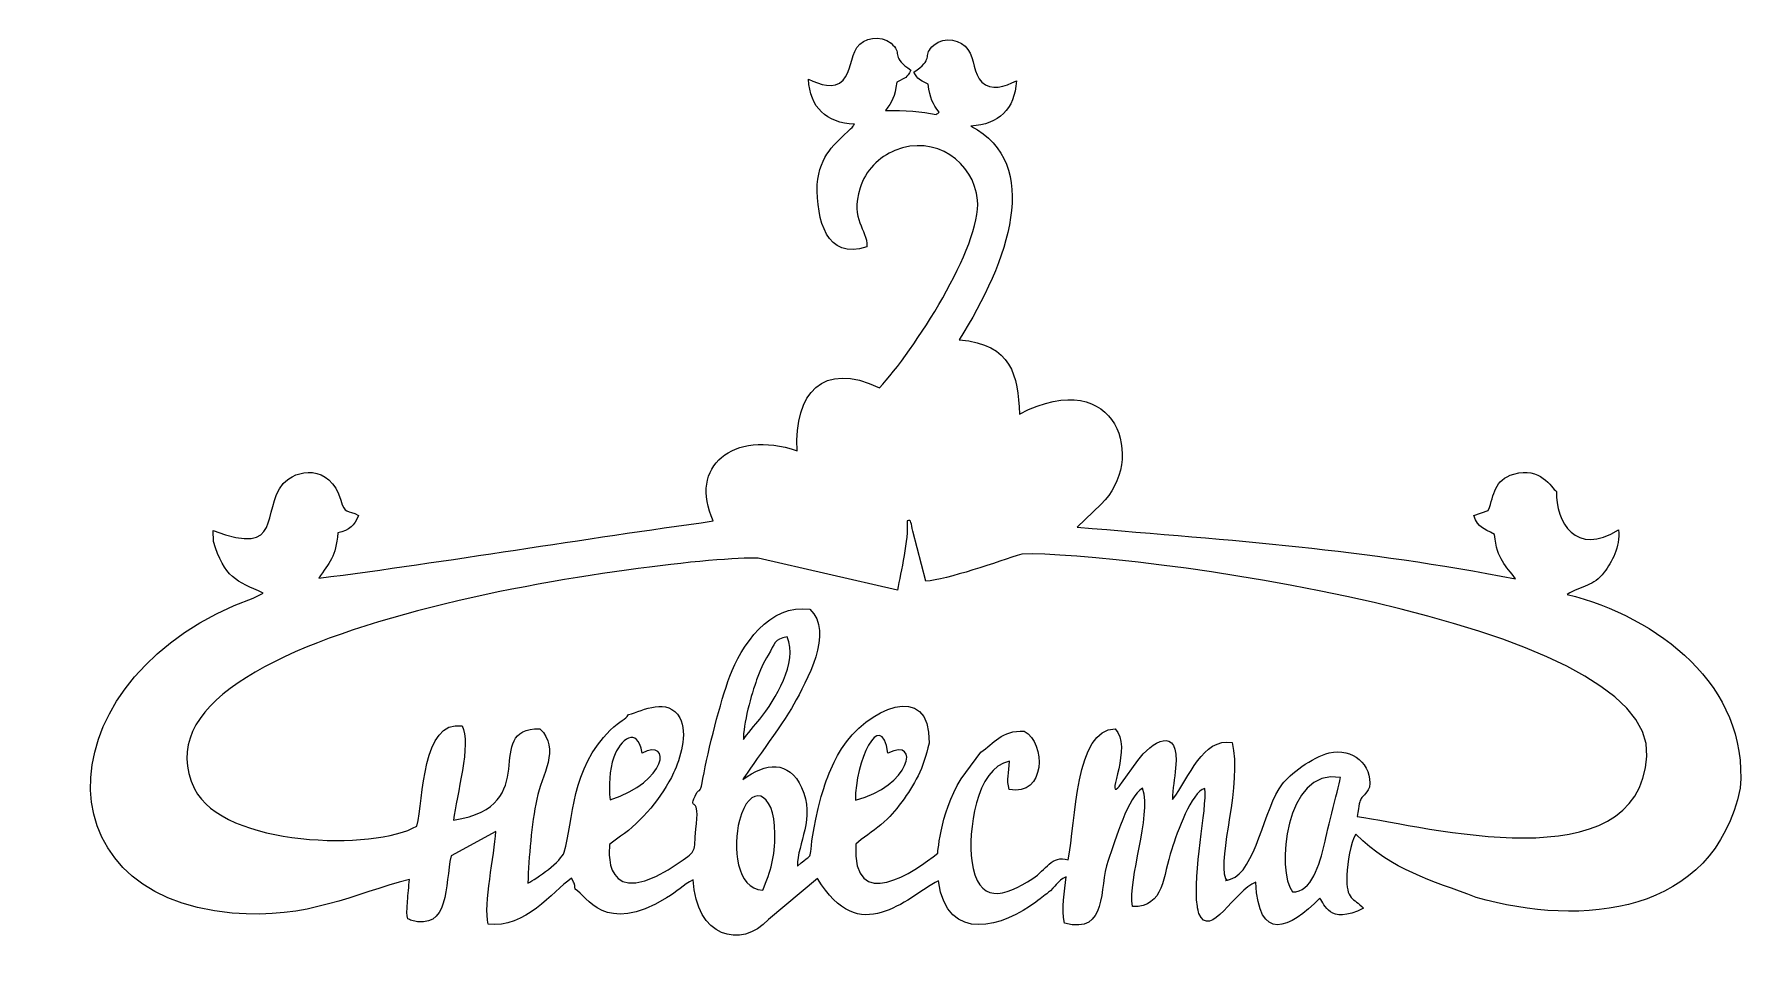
# Model space of a CAD drawing. Header units: millimetres. Extents: x -1234 to 1259, y 230 to 2117.
# Drawn here: x 288.6 to 756.1, y 1194.9 to 1444.6 of the extents above; entities that cross this region are included whole.
import ezdxf

# ---------------------------------------------------------------- set-up
doc = ezdxf.new("R2010")
doc.units = ezdxf.units.MM
doc.header["$MEASUREMENT"] = 0
doc.layers.add('layer 1', color=7, linetype='Continuous')

msp = doc.modelspace()

# ---------------------------------------------------------------- linework, layer by layer
at = {"layer": 'layer 1', "color": 114}
msp.add_open_spline([(544.0368, 1419.5548), (551.7231, 1420.056), (555.9281, 1424.0276), (556.4193, 1431.8714), (556.4193, 1431.8714), (553.2482, 1430.3714), (549.5051, 1428.9972), (546.9944, 1431.5554), (546.9944, 1431.5554), (544.8232, 1433.7667), (544.9515, 1437.8475), (543.2248, 1440.4742), (543.2248, 1440.4742), (541.4736, 1443.1374), (536.7825, 1444.0954), (533.8957, 1441.6507), (533.8957, 1441.6507), (530.7262, 1438.9674), (533.9082, 1438.121), (529.3246, 1434.9141), (529.3246, 1434.9141), (529.3246, 1434.9141), (528.4541, 1434.2855), (528.4541, 1434.2855), (528.4541, 1434.2855), (529.8174, 1431.9665), (529.5906, 1432.531), (532.3248, 1430.9909), (532.3248, 1430.9909), (532.9026, 1426.9951), (533.5805, 1425.7086), (535.3816, 1423.3329), (535.3816, 1423.3329), (535.1199, 1423.1278), (534.8288, 1422.9303), (534.5169, 1422.7401), (534.5169, 1422.7401), (530.5945, 1423.5089), (526.0302, 1423.8942), (520.7553, 1423.8358), (520.7553, 1423.8358), (522.5564, 1426.2113), (523.2343, 1427.498), (523.8121, 1431.4938), (523.8121, 1431.4938), (526.5463, 1433.0338), (526.3195, 1432.4693), (527.6828, 1434.7882), (527.6828, 1434.7882), (527.6828, 1434.7882), (526.8123, 1435.4169), (526.8123, 1435.4169), (526.8123, 1435.4169), (522.2287, 1438.6239), (525.4106, 1439.4702), (522.2412, 1442.1535), (522.2412, 1442.1535), (519.3544, 1444.5983), (514.6633, 1443.6402), (512.9122, 1440.9769), (512.9122, 1440.9769), (511.1853, 1438.3503), (511.3137, 1434.2696), (509.1425, 1432.0582), (509.1425, 1432.0582), (506.6318, 1429.5), (502.8887, 1430.8742), (499.7176, 1432.3743), (499.7176, 1432.3743), (500.2129, 1424.4678), (504.4805, 1420.4962), (512.2835, 1420.046), (512.2835, 1420.046), (511.2712, 1418.771), (512.693, 1420.2227), (511.1645, 1418.7703), (511.1645, 1418.7703), (506.9061, 1414.7227), (502.8562, 1411.8019), (502.1257, 1403.6553), (502.1257, 1403.6553), (501.9422, 1393.987), (504.5597, 1382.8535), (515.6631, 1386.6467), (515.6631, 1386.6467), (515.8256, 1391.7081), (511.0069, 1393.66), (513.7844, 1402.6905), (513.7844, 1402.6905), (515.2227, 1407.3684), (519.0384, 1411.189), (523.3152, 1412.93), (523.3152, 1412.93), (534.2284, 1417.3719), (544.8706, 1409.7089), (545.822, 1399.3986), (545.822, 1399.3986), (546.981, 1386.841), (528.2364, 1357.9328), (519.111, 1348.1926), (519.111, 1348.1926), (503.5291, 1355.6214), (495.862, 1346.7343), (496.6223, 1331.014), (496.6223, 1331.014), (478.9984, 1336.9767), (466.9504, 1326.6439), (473.7611, 1311.8525), (473.7611, 1311.8525), (438.1947, 1306.9871), (401.4375, 1300.7825), (366.1797, 1296.2473), (366.1797, 1296.2473), (368.9788, 1300.4756), (370.9275, 1302.1016), (371.3636, 1308.603), (371.3636, 1308.603), (374.5864, 1309.3618), (375.9122, 1310.61), (377.0312, 1313.3601), (377.0312, 1313.3601), (373.9685, 1315.0386), (373.2948, 1313.5601), (372.1757, 1317.51), (372.1757, 1317.51), (369.2983, 1327.6686), (359.7525, 1325.916), (356.5097, 1322.047), (356.5097, 1322.047), (350.2534, 1314.5824), (356.8591, 1301.7738), (337.399, 1309.2918), (337.399, 1309.2918), (337.399, 1309.2918), (337.4974, 1306.3033), (337.4974, 1306.3033), (337.4974, 1306.3033), (340.329, 1296.3539), (343.8288, 1295.4367), (351.0338, 1292.1806), (351.0338, 1292.1806), (351.0338, 1292.1806), (348.2472, 1290.8057), (348.2472, 1290.8057), (348.2472, 1290.8057), (291.8157, 1270.2699), (288.6037, 1209.5183), (342.603, 1204.9088), (342.603, 1204.9088), (363.3271, 1203.1394), (375.7045, 1210.2521), (390.8878, 1214.0686), (390.8878, 1214.0686), (390.7461, 1212.0882), (390.5276, 1210.1354), (390.3759, 1208.1609), (390.3759, 1208.1609), (389.9448, 1202.5566), (390.4626, 1203.5255), (391.2314, 1202.9685), (391.2314, 1202.9685), (402.0671, 1199.8374), (400.487, 1212.756), (402.2655, 1220.5015), (402.2655, 1220.5015), (402.2655, 1220.5015), (414.4938, 1227.1514), (414.4938, 1227.1514), (414.4938, 1227.1514), (414.1044, 1220.6525), (411.0484, 1207.4187), (412.36, 1201.9071), (412.36, 1201.9071), (422.4669, 1200.6396), (429.879, 1210.7199), (435.0645, 1214.4063), (435.0645, 1214.4063), (436.221, 1212.3684), (435.8132, 1213.474), (436.1076, 1211.4162), (436.1076, 1211.4162), (439.4296, 1209.6058), (443.9966, 1198.656), (461.051, 1209.0656), (461.051, 1209.0656), (463.8501, 1210.7749), (465.5654, 1212.5576), (468.302, 1213.9952), (468.302, 1213.9952), (469.0041, 1198.415), (481.3573, 1194.9245), (488.7885, 1203.2003), (488.7885, 1203.2003), (488.7885, 1203.2003), (502.1449, 1214.3587), (502.1449, 1214.3587), (502.1449, 1214.3587), (513.7593, 1195.1972), (526.0385, 1208.9346), (535.1406, 1213.6833), (535.1406, 1213.6833), (537.4687, 1196.1085), (553.2181, 1201.3893), (561.715, 1207.9248), (561.715, 1207.9248), (563.402, 1209.2223), (564.3759, 1209.8193), (565.6925, 1211.0125), (565.6925, 1211.0125), (567.8863, 1213.0004), (567.3042, 1213.319), (569.9542, 1214.8315), (569.9542, 1214.8315), (569.659, 1210.7273), (568.5975, 1206.2413), (569.5614, 1202.1205), (569.5614, 1202.1205), (581.6479, 1199.0686), (578.7611, 1211.7538), (581.4237, 1219.2441), (581.4237, 1219.2441), (583.4014, 1224.8084), (586.9477, 1236.9507), (590.8477, 1238.9419), (590.8477, 1238.9419), (593.4199, 1231.0638), (586.7218, 1214.593), (588.1118, 1206.6699), (588.1118, 1206.6699), (596.8753, 1206.6074), (596.3134, 1214.9991), (598.7799, 1222.3402), (598.7799, 1222.3402), (600.2791, 1226.8046), (604.1306, 1238.0129), (607.7778, 1238.9144), (607.7778, 1238.9144), (608.5583, 1233.3902), (604.3766, 1215.9172), (605.7824, 1206.7107), (605.7824, 1206.7107), (605.8033, 1206.5699), (606.1358, 1204.9181), (606.1752, 1204.8247), (606.1752, 1204.8247), (609.227, 1197.4644), (616.0262, 1211.211), (621.7087, 1213.3215), (621.7087, 1213.3215), (622.4149, 1196.769), (630.9034, 1200.4579), (639.1276, 1208.998), (639.1276, 1208.998), (640.6118, 1207.3145), (641.5031, 1201.5968), (651.1006, 1206.2121), (651.1006, 1206.2121), (648.349, 1209.344), (646.2844, 1208.0233), (646.5703, 1215.2359), (646.5703, 1215.2359), (646.7088, 1218.7255), (647.4634, 1224.0554), (648.9827, 1226.4118), (648.9827, 1226.4118), (659.0137, 1216.4658), (669.4358, 1213.9469), (681.7999, 1209.1605), (681.7999, 1209.1605), (710.6198, 1201.0032), (746.6307, 1204.276), (753.7941, 1239.011), (753.7941, 1239.011), (756.128, 1267.0464), (731.3056, 1285.6808), (706.6082, 1291.8429), (706.6082, 1291.8429), (710.7489, 1294.2001), (713.83, 1294.0676), (716.7201, 1297.884), (716.7201, 1297.884), (718.8513, 1300.6982), (721.0394, 1304.6548), (720.6433, 1309.4694), (720.6433, 1309.4694), (708.9786, 1302.0307), (703.4621, 1311.6865), (703.6964, 1319.8739), (703.6964, 1319.8739), (702.3814, 1320.9371), (699.2796, 1326.8406), (692.0961, 1324.6552), (692.0961, 1324.6552), (686.5386, 1322.9642), (686.8338, 1319.196), (685.0977, 1314.7476), (685.0977, 1314.7476), (685.0977, 1314.7476), (681.1278, 1313.3601), (681.1278, 1313.3601), (681.1278, 1313.3601), (682.5546, 1309.6654), (683.5834, 1310.1923), (686.7937, 1308.1302), (686.7937, 1308.1302), (687.5683, 1301.2027), (689.899, 1299.701), (692.5564, 1296.0788), (692.5564, 1296.0788), (650.2017, 1304.2795), (617.0642, 1306.4692), (572.9685, 1310.1748), (572.9685, 1310.1748), (572.9685, 1310.1748), (579.5182, 1316.4828), (579.5182, 1316.4828), (579.5182, 1316.4828), (591.8857, 1328.0823), (584.2787, 1354.9684), (557.2641, 1341.0284), (557.2641, 1341.0284), (556.7078, 1351.5589), (555.3995, 1359.9982), (540.8407, 1361.2923), (540.8407, 1361.2923), (554.3413, 1382.6868), (563.6654, 1409.3153), (544.0368, 1419.5548)], degree=3, knots=[0, 0, 0, 0, 0.01204819, 0.01204819, 0.01204819, 0.01204819, 0.02409639, 0.02409639, 0.02409639, 0.02409639, 0.03614458, 0.03614458, 0.03614458, 0.03614458, 0.04819277, 0.04819277, 0.04819277, 0.04819277, 0.06024096, 0.06024096, 0.06024096, 0.06024096, 0.07228916, 0.07228916, 0.07228916, 0.07228916, 0.08433735, 0.08433735, 0.08433735, 0.08433735, 0.09638554, 0.09638554, 0.09638554, 0.09638554, 0.10843373, 0.10843373, 0.10843373, 0.10843373, 0.12048193, 0.12048193, 0.12048193, 0.12048193, 0.13253012, 0.13253012, 0.13253012, 0.13253012, 0.14457831, 0.14457831, 0.14457831, 0.14457831, 0.15662651, 0.15662651, 0.15662651, 0.15662651, 0.1686747, 0.1686747, 0.1686747, 0.1686747, 0.18072289, 0.18072289, 0.18072289, 0.18072289, 0.19277108, 0.19277108, 0.19277108, 0.19277108, 0.20481928, 0.20481928, 0.20481928, 0.20481928, 0.21686747, 0.21686747, 0.21686747, 0.21686747, 0.22891566, 0.22891566, 0.22891566, 0.22891566, 0.24096386, 0.24096386, 0.24096386, 0.24096386, 0.25301205, 0.25301205, 0.25301205, 0.25301205, 0.26506024, 0.26506024, 0.26506024, 0.26506024, 0.27710843, 0.27710843, 0.27710843, 0.27710843, 0.28915663, 0.28915663, 0.28915663, 0.28915663, 0.30120482, 0.30120482, 0.30120482, 0.30120482, 0.31325301, 0.31325301, 0.31325301, 0.31325301, 0.3253012, 0.3253012, 0.3253012, 0.3253012, 0.3373494, 0.3373494, 0.3373494, 0.3373494, 0.34939759, 0.34939759, 0.34939759, 0.34939759, 0.36144578, 0.36144578, 0.36144578, 0.36144578, 0.37349398, 0.37349398, 0.37349398, 0.37349398, 0.38554217, 0.38554217, 0.38554217, 0.38554217, 0.39759036, 0.39759036, 0.39759036, 0.39759036, 0.40963855, 0.40963855, 0.40963855, 0.40963855, 0.42168675, 0.42168675, 0.42168675, 0.42168675, 0.43373494, 0.43373494, 0.43373494, 0.43373494, 0.44578313, 0.44578313, 0.44578313, 0.44578313, 0.45783133, 0.45783133, 0.45783133, 0.45783133, 0.46987952, 0.46987952, 0.46987952, 0.46987952, 0.48192771, 0.48192771, 0.48192771, 0.48192771, 0.4939759, 0.4939759, 0.4939759, 0.4939759, 0.5060241, 0.5060241, 0.5060241, 0.5060241, 0.51807229, 0.51807229, 0.51807229, 0.51807229, 0.53012048, 0.53012048, 0.53012048, 0.53012048, 0.54216867, 0.54216867, 0.54216867, 0.54216867, 0.55421687, 0.55421687, 0.55421687, 0.55421687, 0.56626506, 0.56626506, 0.56626506, 0.56626506, 0.57831325, 0.57831325, 0.57831325, 0.57831325, 0.59036145, 0.59036145, 0.59036145, 0.59036145, 0.60240964, 0.60240964, 0.60240964, 0.60240964, 0.61445783, 0.61445783, 0.61445783, 0.61445783, 0.62650602, 0.62650602, 0.62650602, 0.62650602, 0.63855422, 0.63855422, 0.63855422, 0.63855422, 0.65060241, 0.65060241, 0.65060241, 0.65060241, 0.6626506, 0.6626506, 0.6626506, 0.6626506, 0.6746988, 0.6746988, 0.6746988, 0.6746988, 0.68674699, 0.68674699, 0.68674699, 0.68674699, 0.69879518, 0.69879518, 0.69879518, 0.69879518, 0.71084337, 0.71084337, 0.71084337, 0.71084337, 0.72289157, 0.72289157, 0.72289157, 0.72289157, 0.73493976, 0.73493976, 0.73493976, 0.73493976, 0.74698795, 0.74698795, 0.74698795, 0.74698795, 0.75903614, 0.75903614, 0.75903614, 0.75903614, 0.77108434, 0.77108434, 0.77108434, 0.77108434, 0.78313253, 0.78313253, 0.78313253, 0.78313253, 0.79518072, 0.79518072, 0.79518072, 0.79518072, 0.80722892, 0.80722892, 0.80722892, 0.80722892, 0.81927711, 0.81927711, 0.81927711, 0.81927711, 0.8313253, 0.8313253, 0.8313253, 0.8313253, 0.84337349, 0.84337349, 0.84337349, 0.84337349, 0.85542169, 0.85542169, 0.85542169, 0.85542169, 0.86746988, 0.86746988, 0.86746988, 0.86746988, 0.87951807, 0.87951807, 0.87951807, 0.87951807, 0.89156627, 0.89156627, 0.89156627, 0.89156627, 0.90361446, 0.90361446, 0.90361446, 0.90361446, 0.91566265, 0.91566265, 0.91566265, 0.91566265, 0.92771084, 0.92771084, 0.92771084, 0.92771084, 0.93975904, 0.93975904, 0.93975904, 0.93975904, 0.95180723, 0.95180723, 0.95180723, 0.95180723, 0.96385542, 0.96385542, 0.96385542, 0.96385542, 0.97590361, 0.97590361, 0.97590361, 0.97590361, 1, 1, 1, 1], dxfattribs=at)
at = {"layer": 'layer 1', "color": 7}
for points, knots in [([(526.6463, 1311.885), (527.8729, 1312.4987), (527.631, 1311.0578), (528.1714, 1309.0549), (528.1714, 1309.0549), (528.1714, 1309.0549), (531.7578, 1295.4367), (531.7578, 1295.4367), (531.7578, 1295.4367), (537.4887, 1295.7994), (551.4847, 1300.7975), (557.9102, 1302.8445), (557.9102, 1302.8445), (584.2636, 1303.6434), (730.8895, 1285.1539), (728.3695, 1247.6805), (728.3695, 1247.6805), (726.0157, 1212.7169), (667.6606, 1228.7599), (649.3845, 1231.2239), (649.3845, 1231.2239), (650.245, 1237.9838), (650.341, 1235.0453), (652.7449, 1239.232), (652.7449, 1239.232), (653.5387, 1245.5025), (648.1263, 1250.0035), (641.7424, 1248.5894), (641.7424, 1248.5894), (637.0796, 1247.5554), (630.82, 1242.5132), (629.0005, 1240.1726), (629.0005, 1240.1726), (623.9217, 1233.6395), (621.6103, 1216.1574), (614.8304, 1214.1527), (614.8304, 1214.1527), (612.0362, 1213.3247), (614.4868, 1214.0369), (613.4371, 1214.327), (613.4371, 1214.327), (611.1164, 1220.3957), (618.1107, 1240.2535), (615.2407, 1251.4478), (615.2407, 1251.4478), (607.1482, 1252.7436), (603.6561, 1241.9953), (599.0174, 1235.8801), (599.0174, 1235.8801), (598.9741, 1238.7926), (599.5779, 1241.6902), (599.8397, 1244.4594), (599.8397, 1244.4594), (601.002, 1256.7451), (593.1398, 1251.401), (589.4959, 1246.4948), (589.4959, 1246.4948), (589.4959, 1246.4948), (585.0991, 1240.3619), (585.0991, 1240.3619), (585.0991, 1240.3619), (584.6255, 1239.7148), (584.6539, 1239.7156), (584.0935, 1239.0645), (584.0935, 1239.0645), (580.8266, 1236.1018), (588.196, 1250.5064), (583.3556, 1255.1717), (583.3556, 1255.1717), (572.5232, 1255.3776), (572.5924, 1229.8263), (570.5705, 1219.4635), (570.5705, 1219.4635), (566.0744, 1220.7576), (564.4668, 1216.686), (560.9221, 1214.3596), (560.9221, 1214.3596), (553.0198, 1209.1722), (545.8929, 1207.1994), (544.2645, 1219.1774), (544.2645, 1219.1774), (543.2163, 1226.883), (545.2984, 1244.4785), (554.5082, 1246.3572), (554.5082, 1246.3572), (554.5556, 1243.056), (553.5851, 1241.4142), (554.4814, 1238.6425), (554.4814, 1238.6425), (564.4475, 1236.6105), (564.5477, 1251.3085), (558.5715, 1254.5455), (558.5715, 1254.5455), (552.3935, 1254.7997), (550.1947, 1251.1742), (546.751, 1248.8287), (546.751, 1248.8287), (546.751, 1248.8287), (542.6051, 1243.2845), (542.6051, 1243.2845), (542.6051, 1243.2845), (535.6968, 1233.9989), (535.0705, 1221.4488), (534.9656, 1221.2596), (534.9656, 1221.2596), (528.8886, 1216.37), (511.5939, 1204.2577), (512.617, 1223.7001), (512.617, 1223.7001), (514.3722, 1225.4054), (517.2749, 1227.1489), (519.4587, 1228.9934), (519.4587, 1228.9934), (522.0769, 1231.2056), (523.1467, 1232.5897), (525.1846, 1235.2838), (525.1846, 1235.2838), (528.5299, 1239.7082), (531.174, 1244.471), (532.5966, 1251.2367), (532.5966, 1251.2367), (533.0944, 1268.7823), (515.4488, 1260.4782), (508.693, 1249.6684), (508.693, 1249.6684), (505.8588, 1245.134), (503.7317, 1239.262), (502.3834, 1233.4261), (502.3834, 1233.4261), (498.4919, 1216.5817), (502.6085, 1222.9556), (496.735, 1217.7266), (496.735, 1217.7266), (496.6357, 1223.9887), (501.7347, 1230.8136), (497.8657, 1239.167), (497.8657, 1239.167), (494.391, 1246.6665), (488.0715, 1245.9953), (481.8435, 1241.3291), (481.8435, 1241.3291), (482.6614, 1243.0769), (492.5874, 1256.1448), (495.7344, 1261.8865), (495.7344, 1261.8865), (499.0163, 1267.8744), (506.8802, 1281.7168), (500.0828, 1287.7613), (500.0828, 1287.7613), (489.248, 1289.5557), (481.2123, 1277.5843), (478.263, 1269.4894), (478.263, 1269.4894), (475.6498, 1262.316), (472.4253, 1249.6758), (470.9611, 1241.6168), (470.9611, 1241.6168), (470.2699, 1237.8179), (470.1097, 1238.6417), (469.2392, 1237.8179), (469.2392, 1237.8179), (466.4609, 1231.7892), (470.1848, 1237.8887), (469.1851, 1229.236), (469.1851, 1229.236), (468.3087, 1221.6523), (469.5111, 1222.2393), (465.5246, 1219.3985), (465.5246, 1219.3985), (442.5031, 1202.991), (445.5216, 1223.6969), (445.5224, 1223.7001), (445.5224, 1223.7001), (445.5224, 1223.7001), (448.4375, 1225.8932), (448.4375, 1225.8932), (448.4375, 1225.8932), (454.2569, 1229.7805), (459.8352, 1236.6455), (462.9546, 1243.1635), (462.9546, 1243.1635), (464.7023, 1246.8149), (466.9495, 1253.9292), (464.6106, 1258.166), (464.6106, 1258.166), (461.4404, 1263.9094), (454.6813, 1260.2196), (450.6347, 1259.0398), (450.6347, 1259.0398), (449.72, 1257.6265), (448.591, 1257.6248), (445.6717, 1254.7856), (445.6717, 1254.7856), (435.0294, 1244.4352), (435.589, 1230.2525), (433.1024, 1221.4881), (433.1024, 1221.4881), (432.4362, 1219.1407), (425.5829, 1214.2336), (423.2065, 1213.0688), (423.2065, 1213.0688), (423.45, 1220.1613), (424.2497, 1229.2252), (425.6063, 1235.9509), (425.6063, 1235.9509), (426.9679, 1242.6958), (432.2094, 1249.6259), (426.4761, 1255.1975), (426.4761, 1255.1975), (410.2112, 1255.3009), (427.8927, 1234.0439), (402.9559, 1230.275), (402.9559, 1230.275), (403.6605, 1236.9139), (407.9165, 1251.2509), (405.259, 1255.9788), (405.259, 1255.9788), (394.3633, 1257.654), (394.7118, 1236.0526), (392.9324, 1228.6424), (392.9324, 1228.6424), (381.5164, 1221.9525), (340.0965, 1222.8747), (332.3217, 1238.8393), (332.3217, 1238.8393), (310.4304, 1283.7973), (465.1551, 1302.31), (485.961, 1301.7381), (485.961, 1301.7381), (485.961, 1301.7381), (524.0064, 1292.9644), (524.0064, 1292.9644), (524.0064, 1292.9644), (524.8994, 1298.0859), (526.9899, 1306.6936), (526.6463, 1311.885)], [0, 0, 0, 0, 0.01666667, 0.01666667, 0.01666667, 0.01666667, 0.03333333, 0.03333333, 0.03333333, 0.03333333, 0.05, 0.05, 0.05, 0.05, 0.06666667, 0.06666667, 0.06666667, 0.06666667, 0.08333333, 0.08333333, 0.08333333, 0.08333333, 0.1, 0.1, 0.1, 0.1, 0.11666667, 0.11666667, 0.11666667, 0.11666667, 0.13333333, 0.13333333, 0.13333333, 0.13333333, 0.15, 0.15, 0.15, 0.15, 0.16666667, 0.16666667, 0.16666667, 0.16666667, 0.18333333, 0.18333333, 0.18333333, 0.18333333, 0.2, 0.2, 0.2, 0.2, 0.21666667, 0.21666667, 0.21666667, 0.21666667, 0.23333333, 0.23333333, 0.23333333, 0.23333333, 0.25, 0.25, 0.25, 0.25, 0.26666667, 0.26666667, 0.26666667, 0.26666667, 0.28333333, 0.28333333, 0.28333333, 0.28333333, 0.3, 0.3, 0.3, 0.3, 0.31666667, 0.31666667, 0.31666667, 0.31666667, 0.33333333, 0.33333333, 0.33333333, 0.33333333, 0.35, 0.35, 0.35, 0.35, 0.36666667, 0.36666667, 0.36666667, 0.36666667, 0.38333333, 0.38333333, 0.38333333, 0.38333333, 0.4, 0.4, 0.4, 0.4, 0.41666667, 0.41666667, 0.41666667, 0.41666667, 0.43333333, 0.43333333, 0.43333333, 0.43333333, 0.45, 0.45, 0.45, 0.45, 0.46666667, 0.46666667, 0.46666667, 0.46666667, 0.48333333, 0.48333333, 0.48333333, 0.48333333, 0.5, 0.5, 0.5, 0.5, 0.51666667, 0.51666667, 0.51666667, 0.51666667, 0.53333333, 0.53333333, 0.53333333, 0.53333333, 0.55, 0.55, 0.55, 0.55, 0.56666667, 0.56666667, 0.56666667, 0.56666667, 0.58333333, 0.58333333, 0.58333333, 0.58333333, 0.6, 0.6, 0.6, 0.6, 0.61666667, 0.61666667, 0.61666667, 0.61666667, 0.63333333, 0.63333333, 0.63333333, 0.63333333, 0.65, 0.65, 0.65, 0.65, 0.66666667, 0.66666667, 0.66666667, 0.66666667, 0.68333333, 0.68333333, 0.68333333, 0.68333333, 0.7, 0.7, 0.7, 0.7, 0.71666667, 0.71666667, 0.71666667, 0.71666667, 0.73333333, 0.73333333, 0.73333333, 0.73333333, 0.75, 0.75, 0.75, 0.75, 0.76666667, 0.76666667, 0.76666667, 0.76666667, 0.78333333, 0.78333333, 0.78333333, 0.78333333, 0.8, 0.8, 0.8, 0.8, 0.81666667, 0.81666667, 0.81666667, 0.81666667, 0.83333333, 0.83333333, 0.83333333, 0.83333333, 0.85, 0.85, 0.85, 0.85, 0.86666667, 0.86666667, 0.86666667, 0.86666667, 0.88333333, 0.88333333, 0.88333333, 0.88333333, 0.9, 0.9, 0.9, 0.9, 0.91666667, 0.91666667, 0.91666667, 0.91666667, 0.93333333, 0.93333333, 0.93333333, 0.93333333, 0.95, 0.95, 0.95, 0.95, 0.96666667, 0.96666667, 0.96666667, 0.96666667, 1, 1, 1, 1]), ([(482.0145, 1252.2516), (481.7776, 1256.0855), (484.305, 1264.9717), (485.5824, 1268.538), (485.5824, 1268.538), (486.483, 1271.0529), (487.4602, 1273.2083), (488.7143, 1275.2712), (488.7143, 1275.2712), (490.688, 1278.5174), (490.2502, 1279.6047), (493.8816, 1280.2267), (493.8816, 1280.2267), (496.9217, 1273.21), (490.7288, 1263.1715), (486.4196, 1257.8033), (486.4196, 1257.8033), (485.2839, 1256.3873), (482.7549, 1253.549), (482.0145, 1252.2516)], [0, 0, 0, 0, 0.16666667, 0.16666667, 0.16666667, 0.16666667, 0.33333333, 0.33333333, 0.33333333, 0.33333333, 0.5, 0.5, 0.5, 0.5, 0.66666667, 0.66666667, 0.66666667, 0.66666667, 1, 1, 1, 1]), ([(512.5554, 1235.755), (512.3002, 1245.9028), (519.3686, 1261.3328), (521.4056, 1248.5652), (521.4056, 1248.5652), (530.5128, 1252.9804), (527.3609, 1239.3512), (512.5554, 1235.755)], [0, 0, 0, 0, 0.33333333, 0.33333333, 0.33333333, 0.33333333, 1, 1, 1, 1]), ([(445.6108, 1235.7958), (445.2589, 1239.6923), (445.3948, 1243.8639), (446.6515, 1247.442), (446.6515, 1247.442), (448.3366, 1252.239), (453.0887, 1256.1564), (454.3436, 1248.5702), (454.3436, 1248.5702), (462.601, 1252.6593), (461.2253, 1240.8046), (445.6108, 1235.7958)], [0, 0, 0, 0, 0.25, 0.25, 0.25, 0.25, 0.5, 0.5, 0.5, 0.5, 1, 1, 1, 1]), ([(631.7355, 1210.674), (627.232, 1216.0748), (629.6643, 1244.8029), (644.7718, 1241.902), (644.7718, 1241.902), (644.7676, 1240.8906), (641.0461, 1227.1289), (640.4525, 1223.7602), (640.4525, 1223.7602), (639.1792, 1218.3528), (636.8587, 1210.4372), (631.7355, 1210.674)], [0, 0, 0, 0, 0.25, 0.25, 0.25, 0.25, 0.5, 0.5, 0.5, 0.5, 1, 1, 1, 1]), ([(487.2442, 1211.1335), (479.9924, 1211.5595), (479.0402, 1222.9698), (480.9054, 1230.1833), (480.9054, 1230.1833), (483.5395, 1240.3711), (490.5479, 1238.7493), (490.5721, 1226.5243), (490.5721, 1226.5243), (490.5855, 1220.088), (489.489, 1216.4433), (487.2442, 1211.1335)], [0, 0, 0, 0, 0.25, 0.25, 0.25, 0.25, 0.5, 0.5, 0.5, 0.5, 1, 1, 1, 1])]:
    msp.add_open_spline(points, degree=3, knots=knots, dxfattribs=at)

doc.saveas('drawing.dxf')
